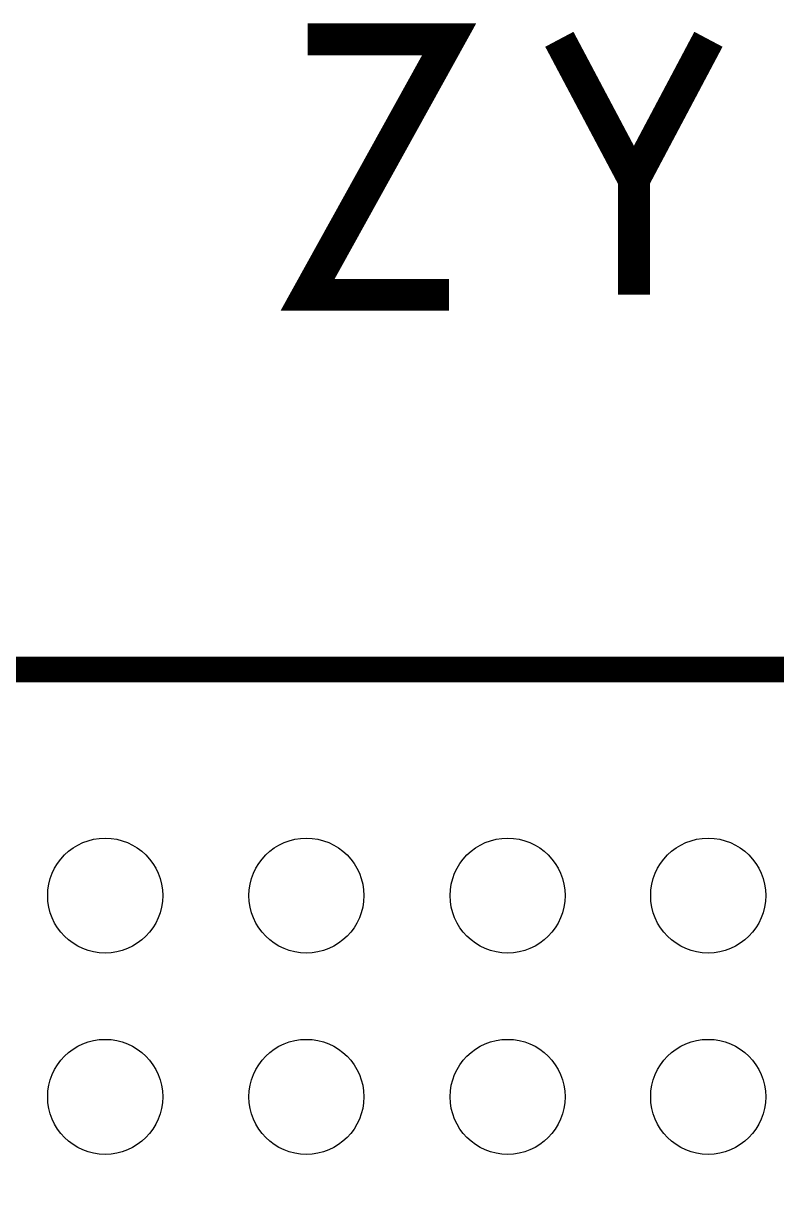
# Model space of a CAD drawing. Extents: x 0 to 1.77, y 0.1 to 2.36.
# Drawn here: x 0.6416 to 0.7595, y 1.3881 to 1.5705 of the extents above; entities that cross this region are included whole.
import ezdxf

# ---------------------------------------------------------------- set-up
doc = ezdxf.new("R2010")
doc.units = 0
doc.layers.get('0').update_dxf_attribs({"linetype": 'CONTINUOUS'})
doc.layers.add('ASSY_ART', color=2, linetype='CONTINUOUS')

# ---------------------------------------------------------------- blocks, each defined once
blk = doc.blocks.new('ROUND_27')
blk.add_circle((0, 0), 0.009)

msp = doc.modelspace()

# ---------------------------------------------------------------- linework, layer by layer
at = {"layer": 'ASSY_ART'}
for points, const_width in [([(0.68609, 1.56798), (0.70825, 1.56798), (0.68609, 1.52798), (0.70825, 1.52798)], 0.005), ([(0.73717, 1.52798), (0.73717, 1.54598), (0.7255, 1.56798)], 0.005), ([(0.74884, 1.56798), (0.73717, 1.54598)], 0.005), ([(0.43, 1.46934), (0.43, 0.80015), (1.0992, 0.80015), (1.0992, 1.45234), (1.0822, 1.46934), (0.43, 1.46934)], 0.004)]:
    msp.add_lwpolyline(points, dxfattribs=dict(at, const_width=const_width))

# ---------------------------------------------------------------- block references
for p in [(0.6544, 1.43394), (0.6859, 1.43394), (0.7174, 1.43394), (0.7488, 1.43394), (0.6544, 1.40244), (0.6859, 1.40244), (0.7174, 1.40244), (0.7488, 1.40244)]:
    msp.add_blockref('ROUND_27', p, dxfattribs=at)

doc.saveas('drawing.dxf')
